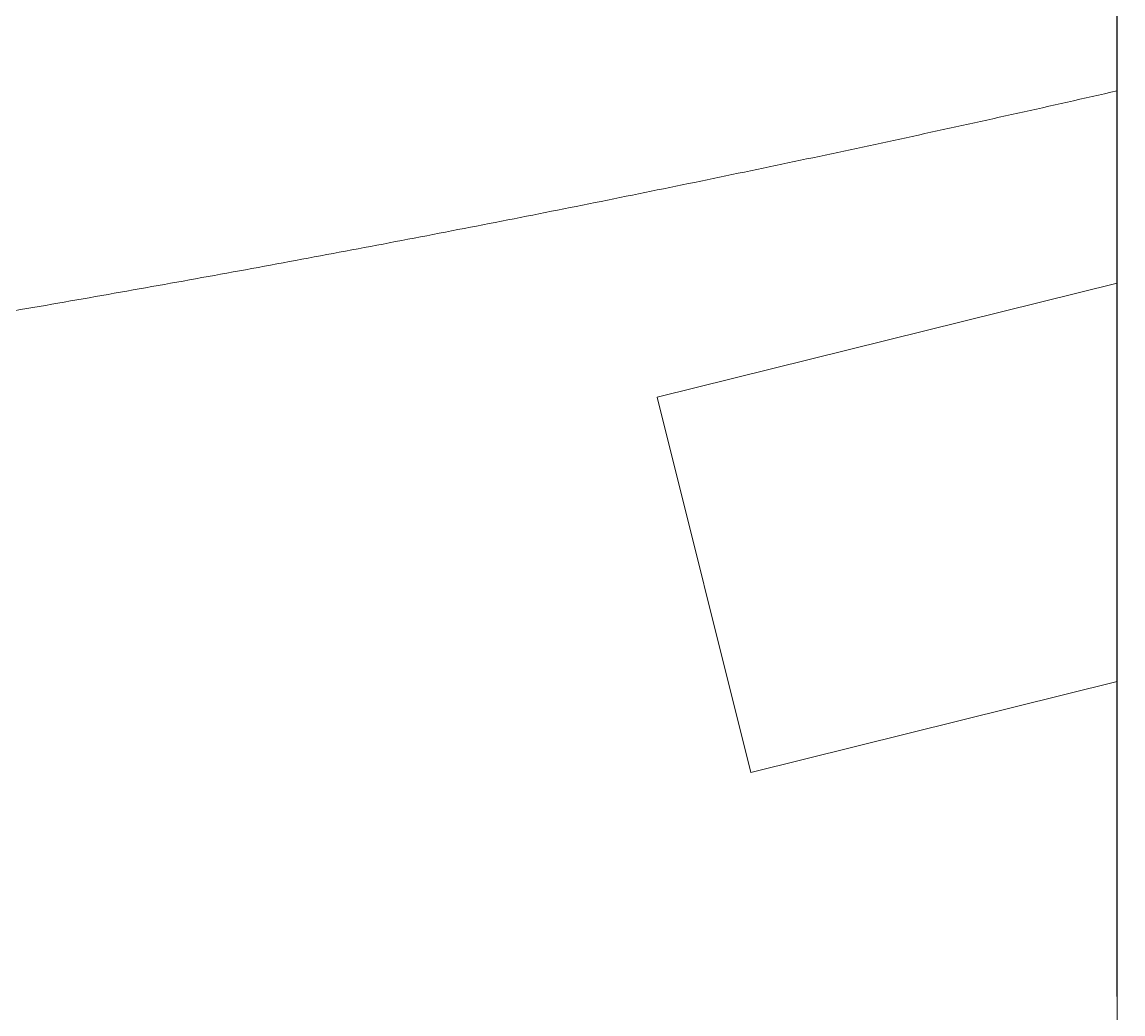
# Model space of a CAD drawing. Extents: x -76183 to 48420, y -19465 to 404409.
# Drawn here: x -13881 to -1721, y 328414 to 339377 of the extents above; entities that cross this region are included whole.
import ezdxf

# ---------------------------------------------------------------- set-up
doc = ezdxf.new("R2010")
doc.units = 0
doc.header["$LTSCALE"] = 1000
doc.header["$MEASUREMENT"] = 0
doc.linetypes.add('DOTE', pattern=[2.42, 2, -0.2, 0.02, -0.2])
for name, color, linetype, lineweight in [('dote', 16, 'DOTE', 0), ('PUB_TEXT', 7, 'Continuous', 13), ('WALL', 254, 'Continuous', 13)]:
    doc.layers.add(name, color=color, linetype=linetype, lineweight=lineweight)

# ---------------------------------------------------------------- blocks, each defined once
blk = doc.blocks.new('场地')
at = {"layer": 'dote', "ltscale": 1000}
for p, q in [((189993, -139402), (195071, -138140)), ((191024, -143547), (189993, -139402)), ((195071, -142541), (191024, -143547))]:
    blk.add_line(p, q, dxfattribs=at)
blk.add_arc((143533, 90643), 232444, 273.95291, 282.81018, dxfattribs=at)
blk = doc.blocks.new('A$C39EC6481')
blk.add_lwpolyline([(4274, 35173), (13274, 35173), (13274, 702), (4274, 702)], close=True)
at = {"layer": 'WALL', "lineweight": -3, "ltscale": 4}
blk.add_line((4274, 1602), (4274, 35173), dxfattribs=at)
blk = doc.blocks.new('4#图框')
blk.add_blockref('A$C39EC6481', (5584728, -989573))

msp = doc.modelspace()

# ---------------------------------------------------------------- block references
msp.add_blockref('场地', (-196857, 474631))
at = {"layer": 'PUB_TEXT'}
msp.add_blockref('4#图框', (-5590787, 1316579), dxfattribs=at)

doc.saveas('drawing.dxf')
